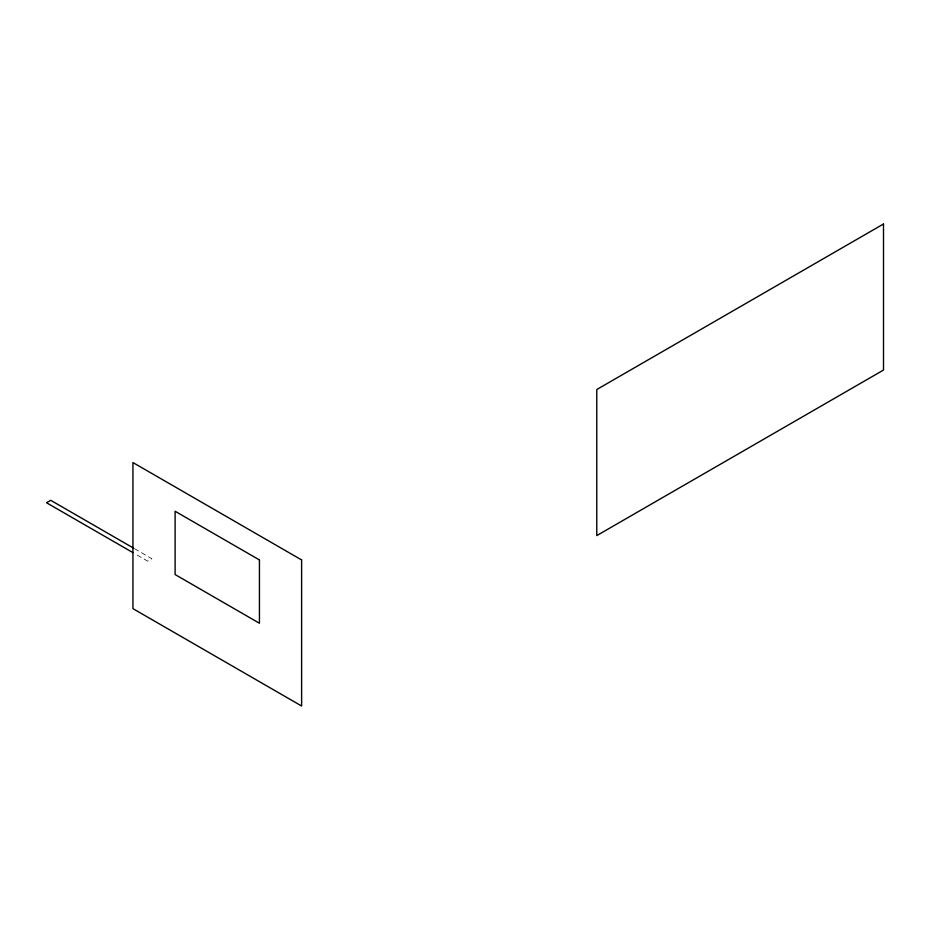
<?xml version="1.0" encoding="UTF-8"?>
<svg xmlns="http://www.w3.org/2000/svg" width="930" height="930" viewBox="0 0 930 930"><rect width="100%" height="100%" fill="white"/><g stroke="black" fill="none" stroke-linecap="round" stroke-linejoin="round"><path stroke-width="0.7" stroke-dasharray="4.65 3.49" d="M134.42 548.63L151.916 558.732L147.696 561.162L135.362 554.036"/><path stroke-width="1.4" d="M133.176 547.909L50.72 500.305L46.5 502.735L132.885 552.606M883.5 223.991L596.769 389.531L596.769 535.599L883.5 370.059L883.5 223.991M301.611 559.941L132.944 462.559L132.944 608.639L301.611 706.01L301.611 559.941M259.435 559.941L175.107 511.256L175.107 574.554L259.435 623.24L259.435 559.941"/></g></svg>
